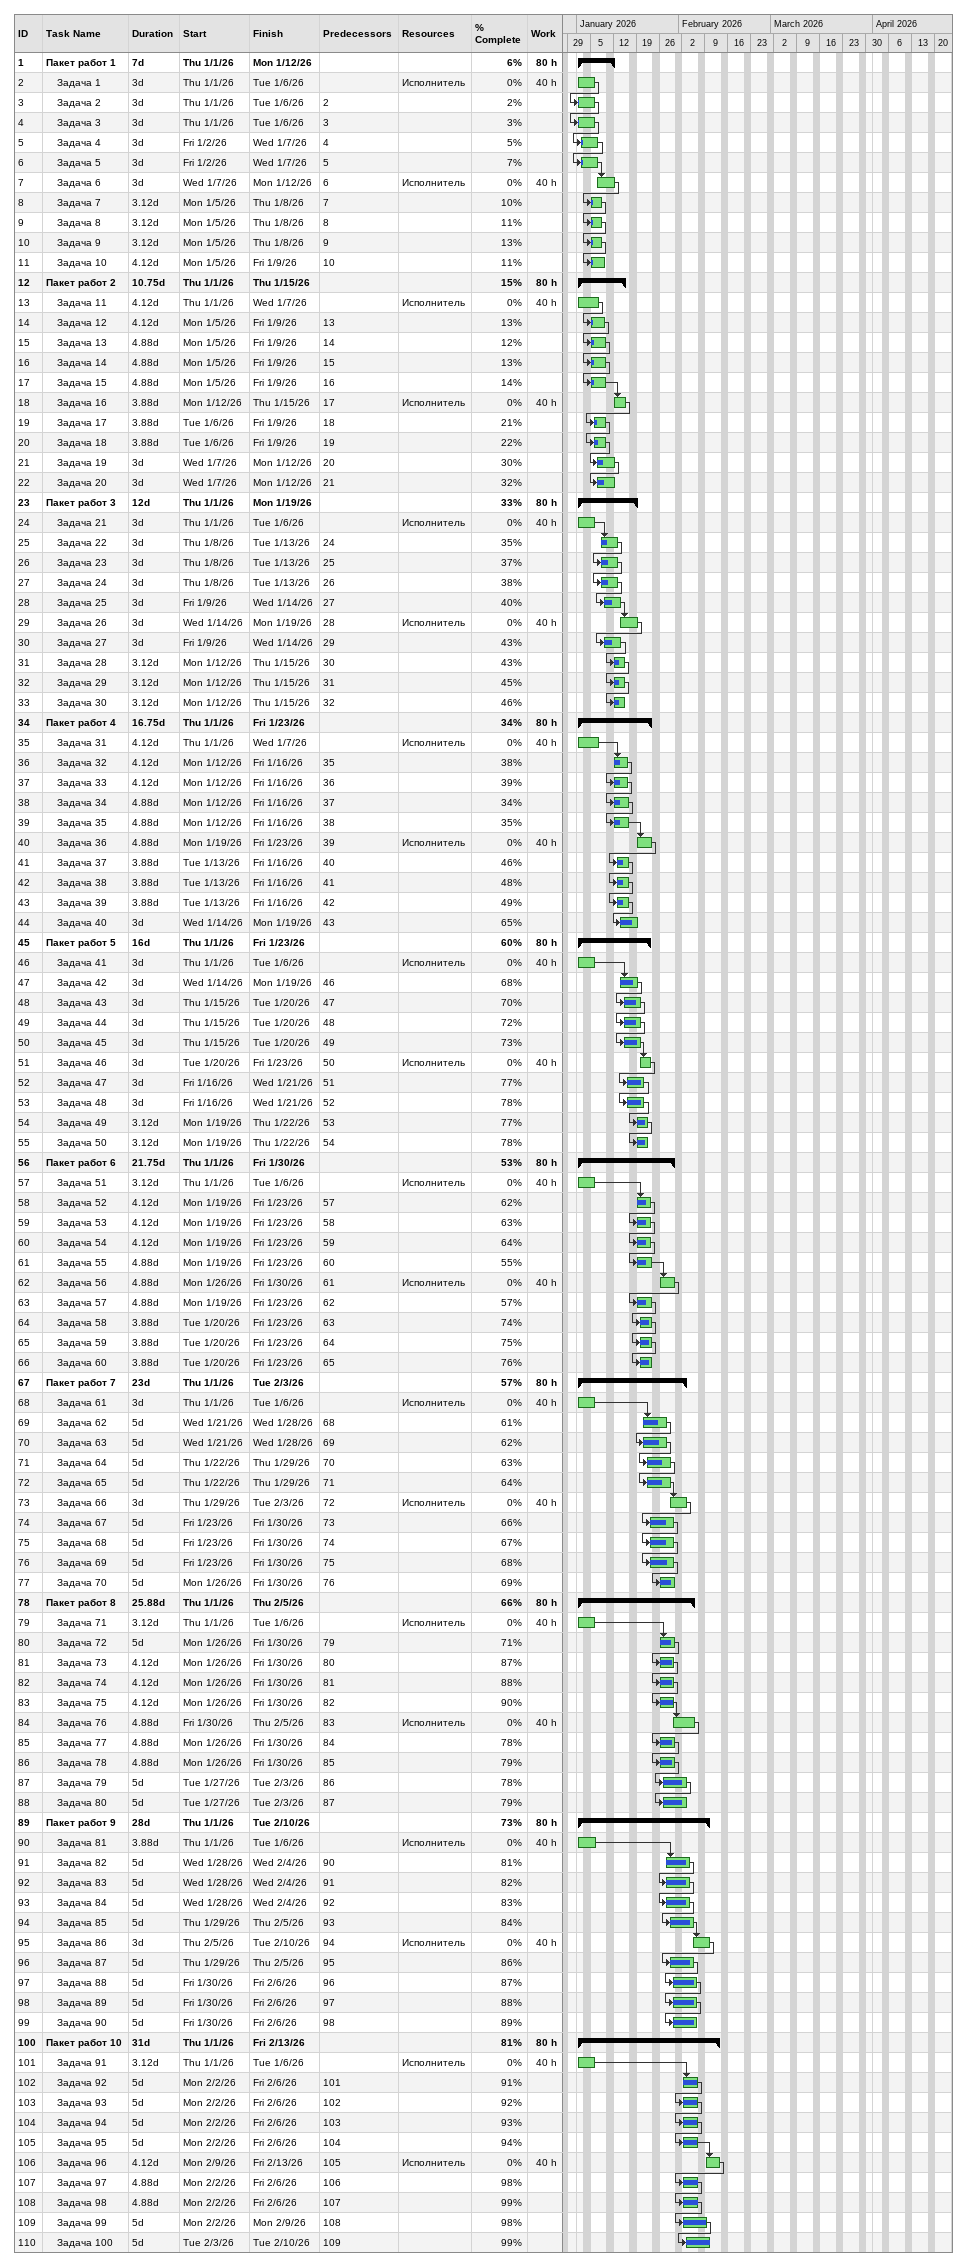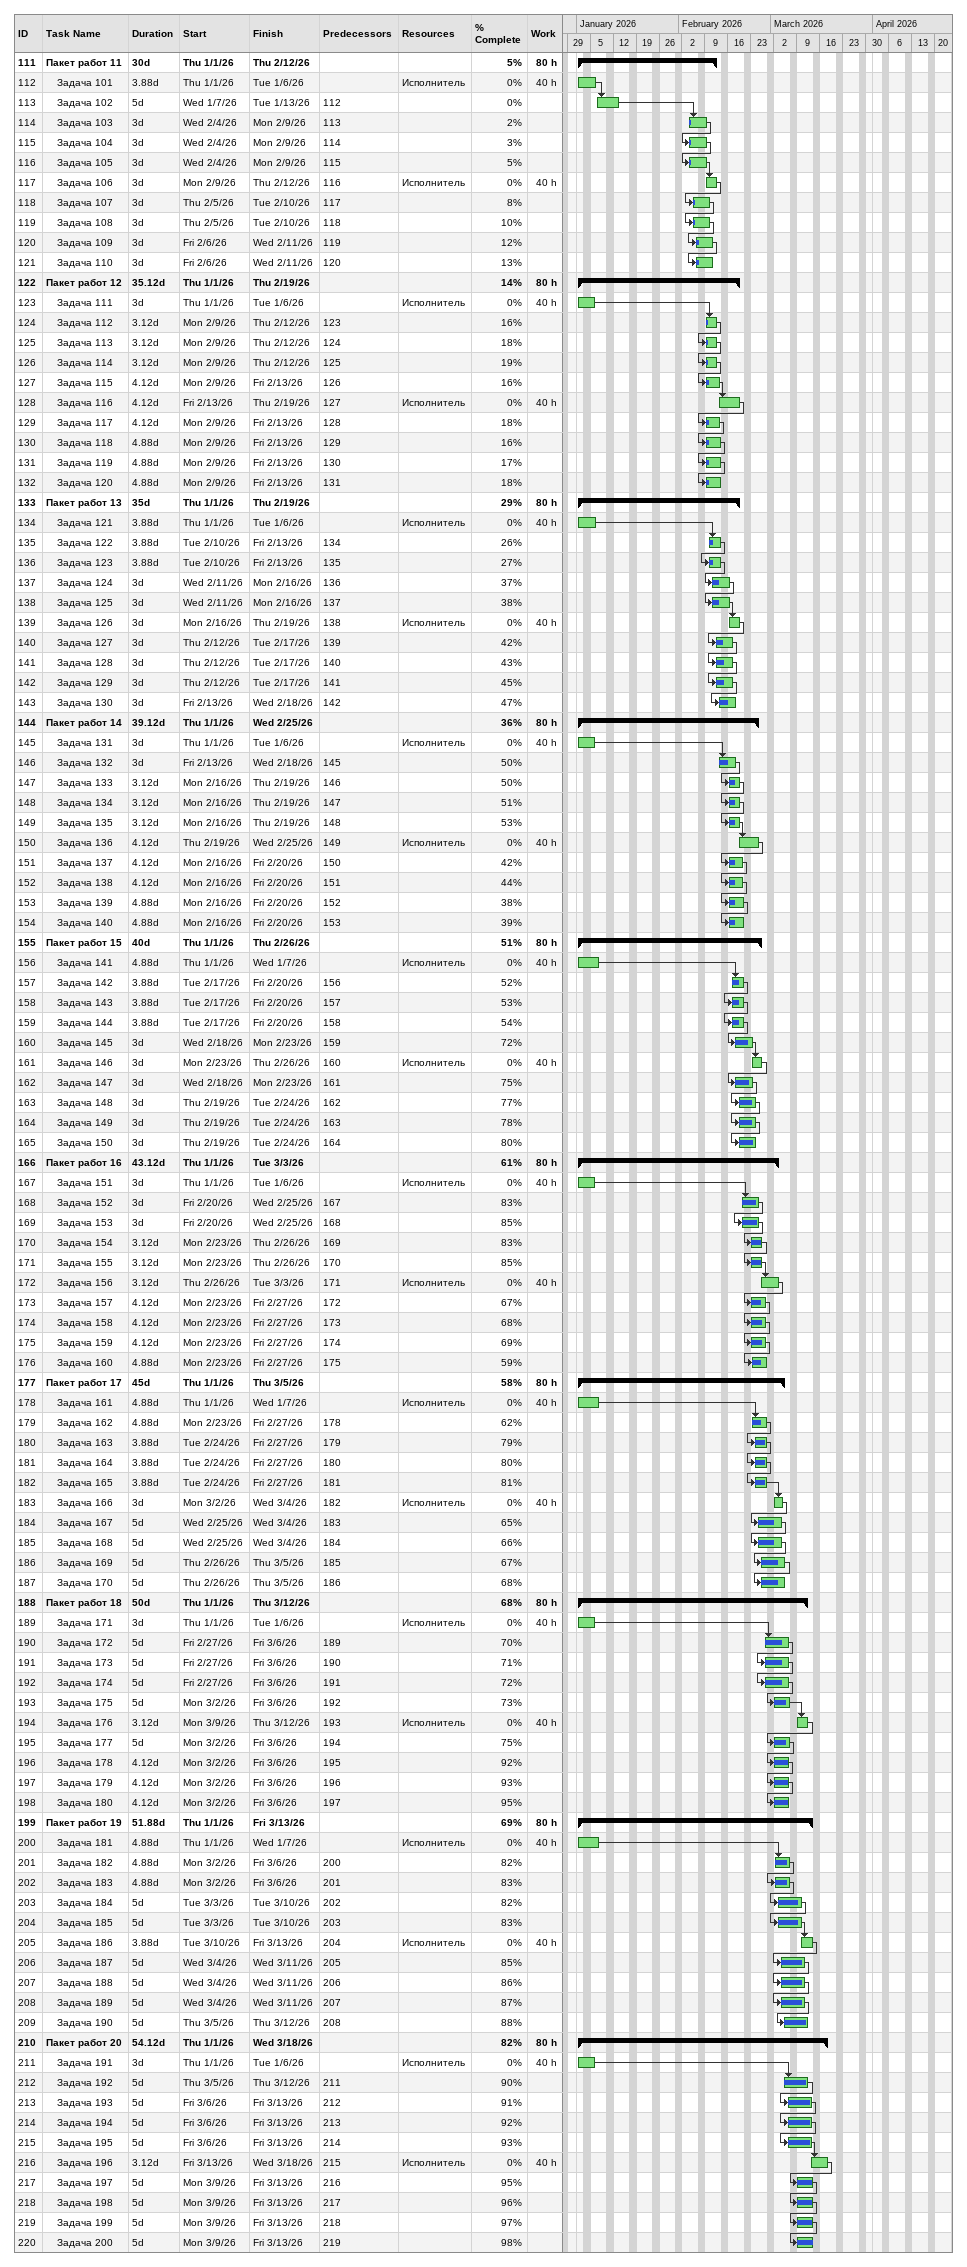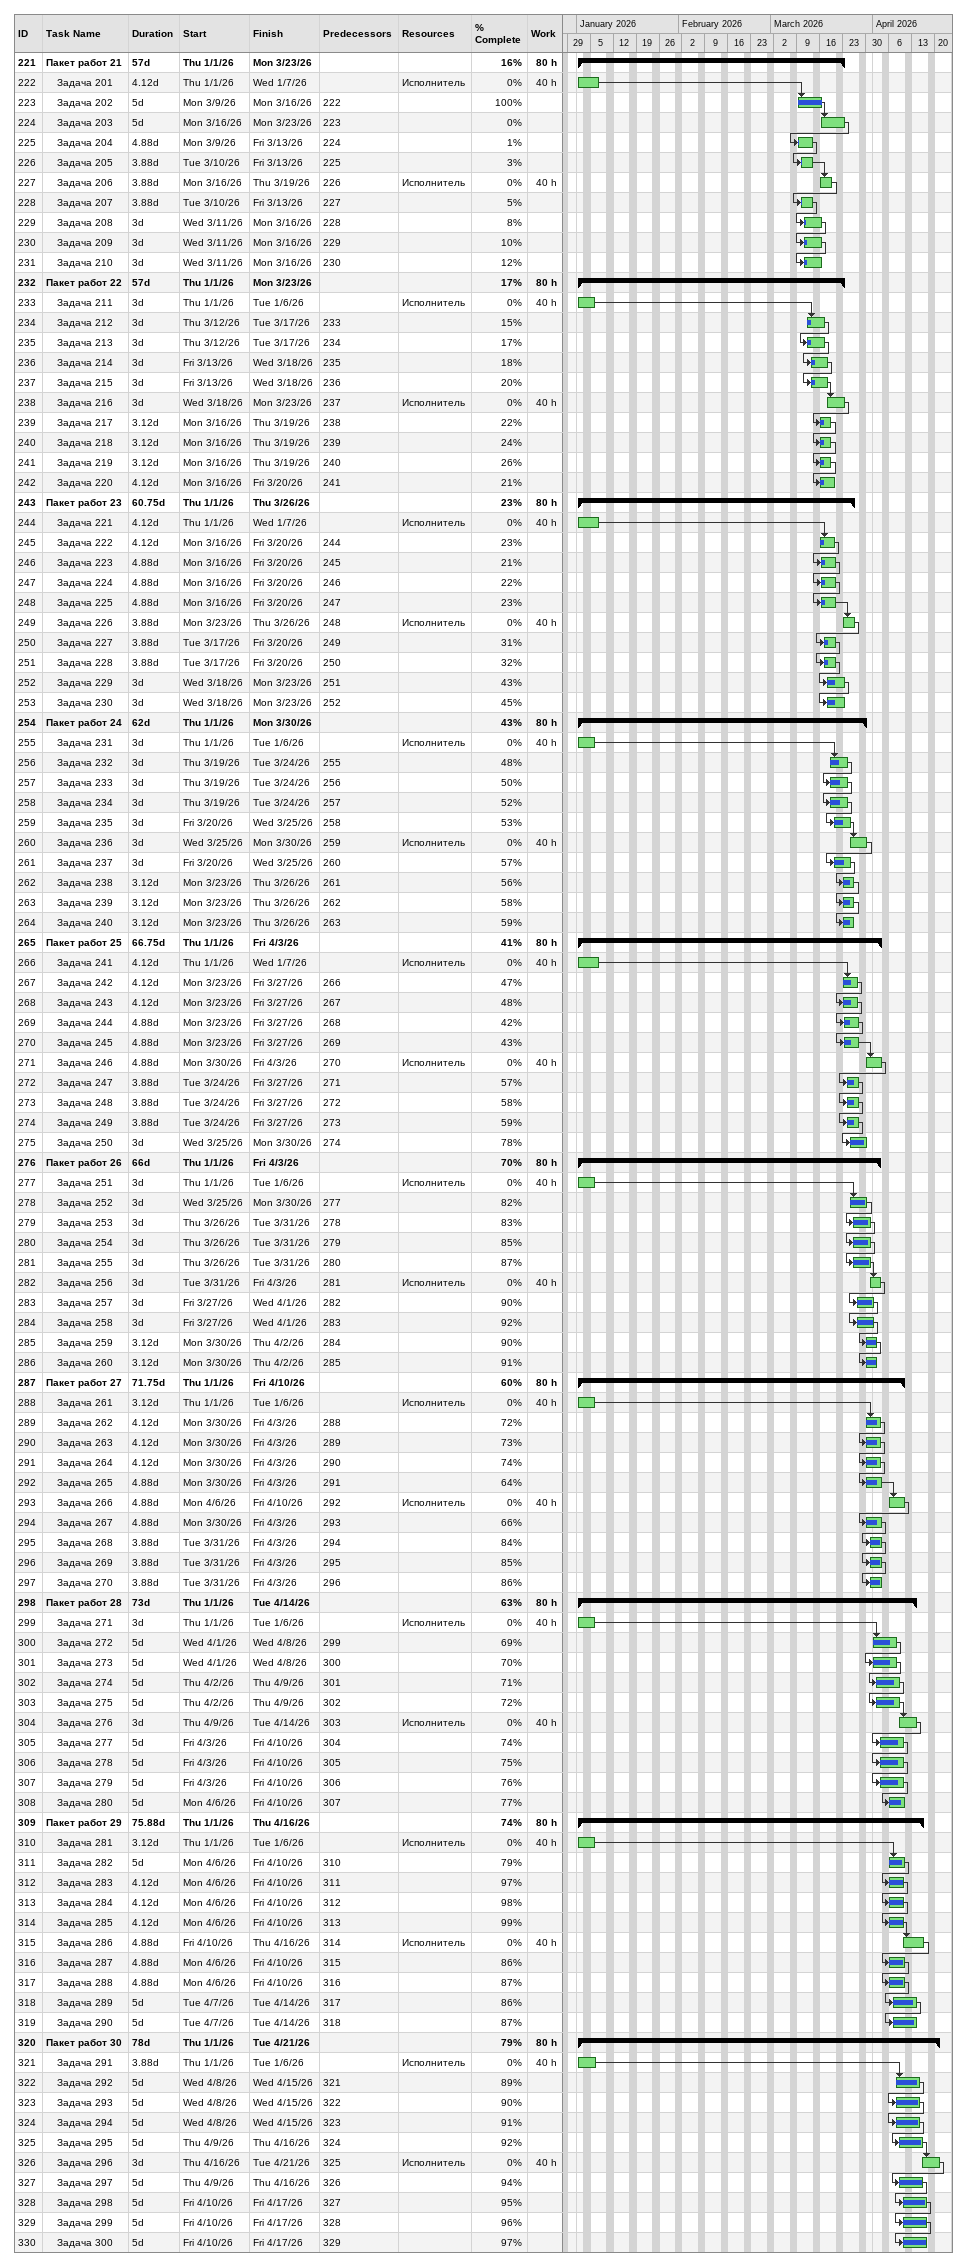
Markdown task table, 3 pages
| ID | Level | Task | Duration | Start | Finish | Predecessors | Resources | % complete | Work (h) |
|---|---|---|---|---|---|---|---|---|---|
| 1 | 1 | **Пакет работ 1** | 7d | 2026-01-01 | 2026-01-12 |  |  | 6 | 80 |
| 2 | 2 | Задача 1 | 3d | 2026-01-01 | 2026-01-06 |  | Исполнитель | 0 | 40 |
| 3 | 2 | Задача 2 | 3d | 2026-01-01 | 2026-01-06 | 2 |  | 2 |  |
| 4 | 2 | Задача 3 | 3d | 2026-01-01 | 2026-01-06 | 3 |  | 3 |  |
| 5 | 2 | Задача 4 | 3d | 2026-01-02 | 2026-01-07 | 4 |  | 5 |  |
| 6 | 2 | Задача 5 | 3d | 2026-01-02 | 2026-01-07 | 5 |  | 7 |  |
| 7 | 2 | Задача 6 | 3d | 2026-01-07 | 2026-01-12 | 6 | Исполнитель | 0 | 40 |
| 8 | 2 | Задача 7 | 3.12d | 2026-01-05 | 2026-01-08 | 7 |  | 10 |  |
| 9 | 2 | Задача 8 | 3.12d | 2026-01-05 | 2026-01-08 | 8 |  | 11 |  |
| 10 | 2 | Задача 9 | 3.12d | 2026-01-05 | 2026-01-08 | 9 |  | 13 |  |
| 11 | 2 | Задача 10 | 4.12d | 2026-01-05 | 2026-01-09 | 10 |  | 11 |  |
| 12 | 1 | **Пакет работ 2** | 10.75d | 2026-01-01 | 2026-01-15 |  |  | 15 | 80 |
| 13 | 2 | Задача 11 | 4.12d | 2026-01-01 | 2026-01-07 |  | Исполнитель | 0 | 40 |
| 14 | 2 | Задача 12 | 4.12d | 2026-01-05 | 2026-01-09 | 13 |  | 13 |  |
| 15 | 2 | Задача 13 | 4.88d | 2026-01-05 | 2026-01-09 | 14 |  | 12 |  |
| 16 | 2 | Задача 14 | 4.88d | 2026-01-05 | 2026-01-09 | 15 |  | 13 |  |
| 17 | 2 | Задача 15 | 4.88d | 2026-01-05 | 2026-01-09 | 16 |  | 14 |  |
| 18 | 2 | Задача 16 | 3.88d | 2026-01-12 | 2026-01-15 | 17 | Исполнитель | 0 | 40 |
| 19 | 2 | Задача 17 | 3.88d | 2026-01-06 | 2026-01-09 | 18 |  | 21 |  |
| 20 | 2 | Задача 18 | 3.88d | 2026-01-06 | 2026-01-09 | 19 |  | 22 |  |
| 21 | 2 | Задача 19 | 3d | 2026-01-07 | 2026-01-12 | 20 |  | 30 |  |
| 22 | 2 | Задача 20 | 3d | 2026-01-07 | 2026-01-12 | 21 |  | 32 |  |
| 23 | 1 | **Пакет работ 3** | 12d | 2026-01-01 | 2026-01-19 |  |  | 33 | 80 |
| 24 | 2 | Задача 21 | 3d | 2026-01-01 | 2026-01-06 |  | Исполнитель | 0 | 40 |
| 25 | 2 | Задача 22 | 3d | 2026-01-08 | 2026-01-13 | 24 |  | 35 |  |
| 26 | 2 | Задача 23 | 3d | 2026-01-08 | 2026-01-13 | 25 |  | 37 |  |
| 27 | 2 | Задача 24 | 3d | 2026-01-08 | 2026-01-13 | 26 |  | 38 |  |
| 28 | 2 | Задача 25 | 3d | 2026-01-09 | 2026-01-14 | 27 |  | 40 |  |
| 29 | 2 | Задача 26 | 3d | 2026-01-14 | 2026-01-19 | 28 | Исполнитель | 0 | 40 |
| 30 | 2 | Задача 27 | 3d | 2026-01-09 | 2026-01-14 | 29 |  | 43 |  |
| 31 | 2 | Задача 28 | 3.12d | 2026-01-12 | 2026-01-15 | 30 |  | 43 |  |
| 32 | 2 | Задача 29 | 3.12d | 2026-01-12 | 2026-01-15 | 31 |  | 45 |  |
| 33 | 2 | Задача 30 | 3.12d | 2026-01-12 | 2026-01-15 | 32 |  | 46 |  |
| 34 | 1 | **Пакет работ 4** | 16.75d | 2026-01-01 | 2026-01-23 |  |  | 34 | 80 |
| 35 | 2 | Задача 31 | 4.12d | 2026-01-01 | 2026-01-07 |  | Исполнитель | 0 | 40 |
| 36 | 2 | Задача 32 | 4.12d | 2026-01-12 | 2026-01-16 | 35 |  | 38 |  |
| 37 | 2 | Задача 33 | 4.12d | 2026-01-12 | 2026-01-16 | 36 |  | 39 |  |
| 38 | 2 | Задача 34 | 4.88d | 2026-01-12 | 2026-01-16 | 37 |  | 34 |  |
| 39 | 2 | Задача 35 | 4.88d | 2026-01-12 | 2026-01-16 | 38 |  | 35 |  |
| 40 | 2 | Задача 36 | 4.88d | 2026-01-19 | 2026-01-23 | 39 | Исполнитель | 0 | 40 |
| 41 | 2 | Задача 37 | 3.88d | 2026-01-13 | 2026-01-16 | 40 |  | 46 |  |
| 42 | 2 | Задача 38 | 3.88d | 2026-01-13 | 2026-01-16 | 41 |  | 48 |  |
| 43 | 2 | Задача 39 | 3.88d | 2026-01-13 | 2026-01-16 | 42 |  | 49 |  |
| 44 | 2 | Задача 40 | 3d | 2026-01-14 | 2026-01-19 | 43 |  | 65 |  |
| 45 | 1 | **Пакет работ 5** | 16d | 2026-01-01 | 2026-01-23 |  |  | 60 | 80 |
| 46 | 2 | Задача 41 | 3d | 2026-01-01 | 2026-01-06 |  | Исполнитель | 0 | 40 |
| 47 | 2 | Задача 42 | 3d | 2026-01-14 | 2026-01-19 | 46 |  | 68 |  |
| 48 | 2 | Задача 43 | 3d | 2026-01-15 | 2026-01-20 | 47 |  | 70 |  |
| 49 | 2 | Задача 44 | 3d | 2026-01-15 | 2026-01-20 | 48 |  | 72 |  |
| 50 | 2 | Задача 45 | 3d | 2026-01-15 | 2026-01-20 | 49 |  | 73 |  |
| 51 | 2 | Задача 46 | 3d | 2026-01-20 | 2026-01-23 | 50 | Исполнитель | 0 | 40 |
| 52 | 2 | Задача 47 | 3d | 2026-01-16 | 2026-01-21 | 51 |  | 77 |  |
| 53 | 2 | Задача 48 | 3d | 2026-01-16 | 2026-01-21 | 52 |  | 78 |  |
| 54 | 2 | Задача 49 | 3.12d | 2026-01-19 | 2026-01-22 | 53 |  | 77 |  |
| 55 | 2 | Задача 50 | 3.12d | 2026-01-19 | 2026-01-22 | 54 |  | 78 |  |
| 56 | 1 | **Пакет работ 6** | 21.75d | 2026-01-01 | 2026-01-30 |  |  | 53 | 80 |
| 57 | 2 | Задача 51 | 3.12d | 2026-01-01 | 2026-01-06 |  | Исполнитель | 0 | 40 |
| 58 | 2 | Задача 52 | 4.12d | 2026-01-19 | 2026-01-23 | 57 |  | 62 |  |
| 59 | 2 | Задача 53 | 4.12d | 2026-01-19 | 2026-01-23 | 58 |  | 63 |  |
| 60 | 2 | Задача 54 | 4.12d | 2026-01-19 | 2026-01-23 | 59 |  | 64 |  |
| 61 | 2 | Задача 55 | 4.88d | 2026-01-19 | 2026-01-23 | 60 |  | 55 |  |
| 62 | 2 | Задача 56 | 4.88d | 2026-01-26 | 2026-01-30 | 61 | Исполнитель | 0 | 40 |
| 63 | 2 | Задача 57 | 4.88d | 2026-01-19 | 2026-01-23 | 62 |  | 57 |  |
| 64 | 2 | Задача 58 | 3.88d | 2026-01-20 | 2026-01-23 | 63 |  | 74 |  |
| 65 | 2 | Задача 59 | 3.88d | 2026-01-20 | 2026-01-23 | 64 |  | 75 |  |
| 66 | 2 | Задача 60 | 3.88d | 2026-01-20 | 2026-01-23 | 65 |  | 76 |  |
| 67 | 1 | **Пакет работ 7** | 23d | 2026-01-01 | 2026-02-03 |  |  | 57 | 80 |
| 68 | 2 | Задача 61 | 3d | 2026-01-01 | 2026-01-06 |  | Исполнитель | 0 | 40 |
| 69 | 2 | Задача 62 | 5d | 2026-01-21 | 2026-01-28 | 68 |  | 61 |  |
| 70 | 2 | Задача 63 | 5d | 2026-01-21 | 2026-01-28 | 69 |  | 62 |  |
| 71 | 2 | Задача 64 | 5d | 2026-01-22 | 2026-01-29 | 70 |  | 63 |  |
| 72 | 2 | Задача 65 | 5d | 2026-01-22 | 2026-01-29 | 71 |  | 64 |  |
| 73 | 2 | Задача 66 | 3d | 2026-01-29 | 2026-02-03 | 72 | Исполнитель | 0 | 40 |
| 74 | 2 | Задача 67 | 5d | 2026-01-23 | 2026-01-30 | 73 |  | 66 |  |
| 75 | 2 | Задача 68 | 5d | 2026-01-23 | 2026-01-30 | 74 |  | 67 |  |
| 76 | 2 | Задача 69 | 5d | 2026-01-23 | 2026-01-30 | 75 |  | 68 |  |
| 77 | 2 | Задача 70 | 5d | 2026-01-26 | 2026-01-30 | 76 |  | 69 |  |
| 78 | 1 | **Пакет работ 8** | 25.88d | 2026-01-01 | 2026-02-05 |  |  | 66 | 80 |
| 79 | 2 | Задача 71 | 3.12d | 2026-01-01 | 2026-01-06 |  | Исполнитель | 0 | 40 |
| 80 | 2 | Задача 72 | 5d | 2026-01-26 | 2026-01-30 | 79 |  | 71 |  |
| 81 | 2 | Задача 73 | 4.12d | 2026-01-26 | 2026-01-30 | 80 |  | 87 |  |
| 82 | 2 | Задача 74 | 4.12d | 2026-01-26 | 2026-01-30 | 81 |  | 88 |  |
| 83 | 2 | Задача 75 | 4.12d | 2026-01-26 | 2026-01-30 | 82 |  | 90 |  |
| 84 | 2 | Задача 76 | 4.88d | 2026-01-30 | 2026-02-05 | 83 | Исполнитель | 0 | 40 |
| 85 | 2 | Задача 77 | 4.88d | 2026-01-26 | 2026-01-30 | 84 |  | 78 |  |
| 86 | 2 | Задача 78 | 4.88d | 2026-01-26 | 2026-01-30 | 85 |  | 79 |  |
| 87 | 2 | Задача 79 | 5d | 2026-01-27 | 2026-02-03 | 86 |  | 78 |  |
| 88 | 2 | Задача 80 | 5d | 2026-01-27 | 2026-02-03 | 87 |  | 79 |  |
| 89 | 1 | **Пакет работ 9** | 28d | 2026-01-01 | 2026-02-10 |  |  | 73 | 80 |
| 90 | 2 | Задача 81 | 3.88d | 2026-01-01 | 2026-01-06 |  | Исполнитель | 0 | 40 |
| 91 | 2 | Задача 82 | 5d | 2026-01-28 | 2026-02-04 | 90 |  | 81 |  |
| 92 | 2 | Задача 83 | 5d | 2026-01-28 | 2026-02-04 | 91 |  | 82 |  |
| 93 | 2 | Задача 84 | 5d | 2026-01-28 | 2026-02-04 | 92 |  | 83 |  |
| 94 | 2 | Задача 85 | 5d | 2026-01-29 | 2026-02-05 | 93 |  | 84 |  |
| 95 | 2 | Задача 86 | 3d | 2026-02-05 | 2026-02-10 | 94 | Исполнитель | 0 | 40 |
| 96 | 2 | Задача 87 | 5d | 2026-01-29 | 2026-02-05 | 95 |  | 86 |  |
| 97 | 2 | Задача 88 | 5d | 2026-01-30 | 2026-02-06 | 96 |  | 87 |  |
| 98 | 2 | Задача 89 | 5d | 2026-01-30 | 2026-02-06 | 97 |  | 88 |  |
| 99 | 2 | Задача 90 | 5d | 2026-01-30 | 2026-02-06 | 98 |  | 89 |  |
| 100 | 1 | **Пакет работ 10** | 31d | 2026-01-01 | 2026-02-13 |  |  | 81 | 80 |
| 101 | 2 | Задача 91 | 3.12d | 2026-01-01 | 2026-01-06 |  | Исполнитель | 0 | 40 |
| 102 | 2 | Задача 92 | 5d | 2026-02-02 | 2026-02-06 | 101 |  | 91 |  |
| 103 | 2 | Задача 93 | 5d | 2026-02-02 | 2026-02-06 | 102 |  | 92 |  |
| 104 | 2 | Задача 94 | 5d | 2026-02-02 | 2026-02-06 | 103 |  | 93 |  |
| 105 | 2 | Задача 95 | 5d | 2026-02-02 | 2026-02-06 | 104 |  | 94 |  |
| 106 | 2 | Задача 96 | 4.12d | 2026-02-09 | 2026-02-13 | 105 | Исполнитель | 0 | 40 |
| 107 | 2 | Задача 97 | 4.88d | 2026-02-02 | 2026-02-06 | 106 |  | 98 |  |
| 108 | 2 | Задача 98 | 4.88d | 2026-02-02 | 2026-02-06 | 107 |  | 99 |  |
| 109 | 2 | Задача 99 | 5d | 2026-02-02 | 2026-02-09 | 108 |  | 98 |  |
| 110 | 2 | Задача 100 | 5d | 2026-02-03 | 2026-02-10 | 109 |  | 99 |  |
| 111 | 1 | **Пакет работ 11** | 30d | 2026-01-01 | 2026-02-12 |  |  | 5 | 80 |
| 112 | 2 | Задача 101 | 3.88d | 2026-01-01 | 2026-01-06 |  | Исполнитель | 0 | 40 |
| 113 | 2 | Задача 102 | 5d | 2026-01-07 | 2026-01-13 | 112 |  | 0 |  |
| 114 | 2 | Задача 103 | 3d | 2026-02-04 | 2026-02-09 | 113 |  | 2 |  |
| 115 | 2 | Задача 104 | 3d | 2026-02-04 | 2026-02-09 | 114 |  | 3 |  |
| 116 | 2 | Задача 105 | 3d | 2026-02-04 | 2026-02-09 | 115 |  | 5 |  |
| 117 | 2 | Задача 106 | 3d | 2026-02-09 | 2026-02-12 | 116 | Исполнитель | 0 | 40 |
| 118 | 2 | Задача 107 | 3d | 2026-02-05 | 2026-02-10 | 117 |  | 8 |  |
| 119 | 2 | Задача 108 | 3d | 2026-02-05 | 2026-02-10 | 118 |  | 10 |  |
| 120 | 2 | Задача 109 | 3d | 2026-02-06 | 2026-02-11 | 119 |  | 12 |  |
| 121 | 2 | Задача 110 | 3d | 2026-02-06 | 2026-02-11 | 120 |  | 13 |  |
| 122 | 1 | **Пакет работ 12** | 35.12d | 2026-01-01 | 2026-02-19 |  |  | 14 | 80 |
| 123 | 2 | Задача 111 | 3d | 2026-01-01 | 2026-01-06 |  | Исполнитель | 0 | 40 |
| 124 | 2 | Задача 112 | 3.12d | 2026-02-09 | 2026-02-12 | 123 |  | 16 |  |
| 125 | 2 | Задача 113 | 3.12d | 2026-02-09 | 2026-02-12 | 124 |  | 18 |  |
| 126 | 2 | Задача 114 | 3.12d | 2026-02-09 | 2026-02-12 | 125 |  | 19 |  |
| 127 | 2 | Задача 115 | 4.12d | 2026-02-09 | 2026-02-13 | 126 |  | 16 |  |
| 128 | 2 | Задача 116 | 4.12d | 2026-02-13 | 2026-02-19 | 127 | Исполнитель | 0 | 40 |
| 129 | 2 | Задача 117 | 4.12d | 2026-02-09 | 2026-02-13 | 128 |  | 18 |  |
| 130 | 2 | Задача 118 | 4.88d | 2026-02-09 | 2026-02-13 | 129 |  | 16 |  |
| 131 | 2 | Задача 119 | 4.88d | 2026-02-09 | 2026-02-13 | 130 |  | 17 |  |
| 132 | 2 | Задача 120 | 4.88d | 2026-02-09 | 2026-02-13 | 131 |  | 18 |  |
| 133 | 1 | **Пакет работ 13** | 35d | 2026-01-01 | 2026-02-19 |  |  | 29 | 80 |
| 134 | 2 | Задача 121 | 3.88d | 2026-01-01 | 2026-01-06 |  | Исполнитель | 0 | 40 |
| 135 | 2 | Задача 122 | 3.88d | 2026-02-10 | 2026-02-13 | 134 |  | 26 |  |
| 136 | 2 | Задача 123 | 3.88d | 2026-02-10 | 2026-02-13 | 135 |  | 27 |  |
| 137 | 2 | Задача 124 | 3d | 2026-02-11 | 2026-02-16 | 136 |  | 37 |  |
| 138 | 2 | Задача 125 | 3d | 2026-02-11 | 2026-02-16 | 137 |  | 38 |  |
| 139 | 2 | Задача 126 | 3d | 2026-02-16 | 2026-02-19 | 138 | Исполнитель | 0 | 40 |
| 140 | 2 | Задача 127 | 3d | 2026-02-12 | 2026-02-17 | 139 |  | 42 |  |
| 141 | 2 | Задача 128 | 3d | 2026-02-12 | 2026-02-17 | 140 |  | 43 |  |
| 142 | 2 | Задача 129 | 3d | 2026-02-12 | 2026-02-17 | 141 |  | 45 |  |
| 143 | 2 | Задача 130 | 3d | 2026-02-13 | 2026-02-18 | 142 |  | 47 |  |
| 144 | 1 | **Пакет работ 14** | 39.12d | 2026-01-01 | 2026-02-25 |  |  | 36 | 80 |
| 145 | 2 | Задача 131 | 3d | 2026-01-01 | 2026-01-06 |  | Исполнитель | 0 | 40 |
| 146 | 2 | Задача 132 | 3d | 2026-02-13 | 2026-02-18 | 145 |  | 50 |  |
| 147 | 2 | Задача 133 | 3.12d | 2026-02-16 | 2026-02-19 | 146 |  | 50 |  |
| 148 | 2 | Задача 134 | 3.12d | 2026-02-16 | 2026-02-19 | 147 |  | 51 |  |
| 149 | 2 | Задача 135 | 3.12d | 2026-02-16 | 2026-02-19 | 148 |  | 53 |  |
| 150 | 2 | Задача 136 | 4.12d | 2026-02-19 | 2026-02-25 | 149 | Исполнитель | 0 | 40 |
| 151 | 2 | Задача 137 | 4.12d | 2026-02-16 | 2026-02-20 | 150 |  | 42 |  |
| 152 | 2 | Задача 138 | 4.12d | 2026-02-16 | 2026-02-20 | 151 |  | 44 |  |
| 153 | 2 | Задача 139 | 4.88d | 2026-02-16 | 2026-02-20 | 152 |  | 38 |  |
| 154 | 2 | Задача 140 | 4.88d | 2026-02-16 | 2026-02-20 | 153 |  | 39 |  |
| 155 | 1 | **Пакет работ 15** | 40d | 2026-01-01 | 2026-02-26 |  |  | 51 | 80 |
| 156 | 2 | Задача 141 | 4.88d | 2026-01-01 | 2026-01-07 |  | Исполнитель | 0 | 40 |
| 157 | 2 | Задача 142 | 3.88d | 2026-02-17 | 2026-02-20 | 156 |  | 52 |  |
| 158 | 2 | Задача 143 | 3.88d | 2026-02-17 | 2026-02-20 | 157 |  | 53 |  |
| 159 | 2 | Задача 144 | 3.88d | 2026-02-17 | 2026-02-20 | 158 |  | 54 |  |
| 160 | 2 | Задача 145 | 3d | 2026-02-18 | 2026-02-23 | 159 |  | 72 |  |
| 161 | 2 | Задача 146 | 3d | 2026-02-23 | 2026-02-26 | 160 | Исполнитель | 0 | 40 |
| 162 | 2 | Задача 147 | 3d | 2026-02-18 | 2026-02-23 | 161 |  | 75 |  |
| 163 | 2 | Задача 148 | 3d | 2026-02-19 | 2026-02-24 | 162 |  | 77 |  |
| 164 | 2 | Задача 149 | 3d | 2026-02-19 | 2026-02-24 | 163 |  | 78 |  |
| 165 | 2 | Задача 150 | 3d | 2026-02-19 | 2026-02-24 | 164 |  | 80 |  |
| 166 | 1 | **Пакет работ 16** | 43.12d | 2026-01-01 | 2026-03-03 |  |  | 61 | 80 |
| 167 | 2 | Задача 151 | 3d | 2026-01-01 | 2026-01-06 |  | Исполнитель | 0 | 40 |
| 168 | 2 | Задача 152 | 3d | 2026-02-20 | 2026-02-25 | 167 |  | 83 |  |
| 169 | 2 | Задача 153 | 3d | 2026-02-20 | 2026-02-25 | 168 |  | 85 |  |
| 170 | 2 | Задача 154 | 3.12d | 2026-02-23 | 2026-02-26 | 169 |  | 83 |  |
| 171 | 2 | Задача 155 | 3.12d | 2026-02-23 | 2026-02-26 | 170 |  | 85 |  |
| 172 | 2 | Задача 156 | 3.12d | 2026-02-26 | 2026-03-03 | 171 | Исполнитель | 0 | 40 |
| 173 | 2 | Задача 157 | 4.12d | 2026-02-23 | 2026-02-27 | 172 |  | 67 |  |
| 174 | 2 | Задача 158 | 4.12d | 2026-02-23 | 2026-02-27 | 173 |  | 68 |  |
| 175 | 2 | Задача 159 | 4.12d | 2026-02-23 | 2026-02-27 | 174 |  | 69 |  |
| 176 | 2 | Задача 160 | 4.88d | 2026-02-23 | 2026-02-27 | 175 |  | 59 |  |
| 177 | 1 | **Пакет работ 17** | 45d | 2026-01-01 | 2026-03-05 |  |  | 58 | 80 |
| 178 | 2 | Задача 161 | 4.88d | 2026-01-01 | 2026-01-07 |  | Исполнитель | 0 | 40 |
| 179 | 2 | Задача 162 | 4.88d | 2026-02-23 | 2026-02-27 | 178 |  | 62 |  |
| 180 | 2 | Задача 163 | 3.88d | 2026-02-24 | 2026-02-27 | 179 |  | 79 |  |
| 181 | 2 | Задача 164 | 3.88d | 2026-02-24 | 2026-02-27 | 180 |  | 80 |  |
| 182 | 2 | Задача 165 | 3.88d | 2026-02-24 | 2026-02-27 | 181 |  | 81 |  |
| 183 | 2 | Задача 166 | 3d | 2026-03-02 | 2026-03-04 | 182 | Исполнитель | 0 | 40 |
| 184 | 2 | Задача 167 | 5d | 2026-02-25 | 2026-03-04 | 183 |  | 65 |  |
| 185 | 2 | Задача 168 | 5d | 2026-02-25 | 2026-03-04 | 184 |  | 66 |  |
| 186 | 2 | Задача 169 | 5d | 2026-02-26 | 2026-03-05 | 185 |  | 67 |  |
| 187 | 2 | Задача 170 | 5d | 2026-02-26 | 2026-03-05 | 186 |  | 68 |  |
| 188 | 1 | **Пакет работ 18** | 50d | 2026-01-01 | 2026-03-12 |  |  | 68 | 80 |
| 189 | 2 | Задача 171 | 3d | 2026-01-01 | 2026-01-06 |  | Исполнитель | 0 | 40 |
| 190 | 2 | Задача 172 | 5d | 2026-02-27 | 2026-03-06 | 189 |  | 70 |  |
| 191 | 2 | Задача 173 | 5d | 2026-02-27 | 2026-03-06 | 190 |  | 71 |  |
| 192 | 2 | Задача 174 | 5d | 2026-02-27 | 2026-03-06 | 191 |  | 72 |  |
| 193 | 2 | Задача 175 | 5d | 2026-03-02 | 2026-03-06 | 192 |  | 73 |  |
| 194 | 2 | Задача 176 | 3.12d | 2026-03-09 | 2026-03-12 | 193 | Исполнитель | 0 | 40 |
| 195 | 2 | Задача 177 | 5d | 2026-03-02 | 2026-03-06 | 194 |  | 75 |  |
| 196 | 2 | Задача 178 | 4.12d | 2026-03-02 | 2026-03-06 | 195 |  | 92 |  |
| 197 | 2 | Задача 179 | 4.12d | 2026-03-02 | 2026-03-06 | 196 |  | 93 |  |
| 198 | 2 | Задача 180 | 4.12d | 2026-03-02 | 2026-03-06 | 197 |  | 95 |  |
| 199 | 1 | **Пакет работ 19** | 51.88d | 2026-01-01 | 2026-03-13 |  |  | 69 | 80 |
| 200 | 2 | Задача 181 | 4.88d | 2026-01-01 | 2026-01-07 |  | Исполнитель | 0 | 40 |
| 201 | 2 | Задача 182 | 4.88d | 2026-03-02 | 2026-03-06 | 200 |  | 82 |  |
| 202 | 2 | Задача 183 | 4.88d | 2026-03-02 | 2026-03-06 | 201 |  | 83 |  |
| 203 | 2 | Задача 184 | 5d | 2026-03-03 | 2026-03-10 | 202 |  | 82 |  |
| 204 | 2 | Задача 185 | 5d | 2026-03-03 | 2026-03-10 | 203 |  | 83 |  |
| 205 | 2 | Задача 186 | 3.88d | 2026-03-10 | 2026-03-13 | 204 | Исполнитель | 0 | 40 |
| 206 | 2 | Задача 187 | 5d | 2026-03-04 | 2026-03-11 | 205 |  | 85 |  |
| 207 | 2 | Задача 188 | 5d | 2026-03-04 | 2026-03-11 | 206 |  | 86 |  |
| 208 | 2 | Задача 189 | 5d | 2026-03-04 | 2026-03-11 | 207 |  | 87 |  |
| 209 | 2 | Задача 190 | 5d | 2026-03-05 | 2026-03-12 | 208 |  | 88 |  |
| 210 | 1 | **Пакет работ 20** | 54.12d | 2026-01-01 | 2026-03-18 |  |  | 82 | 80 |
| 211 | 2 | Задача 191 | 3d | 2026-01-01 | 2026-01-06 |  | Исполнитель | 0 | 40 |
| 212 | 2 | Задача 192 | 5d | 2026-03-05 | 2026-03-12 | 211 |  | 90 |  |
| 213 | 2 | Задача 193 | 5d | 2026-03-06 | 2026-03-13 | 212 |  | 91 |  |
| 214 | 2 | Задача 194 | 5d | 2026-03-06 | 2026-03-13 | 213 |  | 92 |  |
| 215 | 2 | Задача 195 | 5d | 2026-03-06 | 2026-03-13 | 214 |  | 93 |  |
| 216 | 2 | Задача 196 | 3.12d | 2026-03-13 | 2026-03-18 | 215 | Исполнитель | 0 | 40 |
| 217 | 2 | Задача 197 | 5d | 2026-03-09 | 2026-03-13 | 216 |  | 95 |  |
| 218 | 2 | Задача 198 | 5d | 2026-03-09 | 2026-03-13 | 217 |  | 96 |  |
| 219 | 2 | Задача 199 | 5d | 2026-03-09 | 2026-03-13 | 218 |  | 97 |  |
| 220 | 2 | Задача 200 | 5d | 2026-03-09 | 2026-03-13 | 219 |  | 98 |  |
| 221 | 1 | **Пакет работ 21** | 57d | 2026-01-01 | 2026-03-23 |  |  | 16 | 80 |
| 222 | 2 | Задача 201 | 4.12d | 2026-01-01 | 2026-01-07 |  | Исполнитель | 0 | 40 |
| 223 | 2 | Задача 202 | 5d | 2026-03-09 | 2026-03-16 | 222 |  | 100 |  |
| 224 | 2 | Задача 203 | 5d | 2026-03-16 | 2026-03-23 | 223 |  | 0 |  |
| 225 | 2 | Задача 204 | 4.88d | 2026-03-09 | 2026-03-13 | 224 |  | 1 |  |
| 226 | 2 | Задача 205 | 3.88d | 2026-03-10 | 2026-03-13 | 225 |  | 3 |  |
| 227 | 2 | Задача 206 | 3.88d | 2026-03-16 | 2026-03-19 | 226 | Исполнитель | 0 | 40 |
| 228 | 2 | Задача 207 | 3.88d | 2026-03-10 | 2026-03-13 | 227 |  | 5 |  |
| 229 | 2 | Задача 208 | 3d | 2026-03-11 | 2026-03-16 | 228 |  | 8 |  |
| 230 | 2 | Задача 209 | 3d | 2026-03-11 | 2026-03-16 | 229 |  | 10 |  |
| 231 | 2 | Задача 210 | 3d | 2026-03-11 | 2026-03-16 | 230 |  | 12 |  |
| 232 | 1 | **Пакет работ 22** | 57d | 2026-01-01 | 2026-03-23 |  |  | 17 | 80 |
| 233 | 2 | Задача 211 | 3d | 2026-01-01 | 2026-01-06 |  | Исполнитель | 0 | 40 |
| 234 | 2 | Задача 212 | 3d | 2026-03-12 | 2026-03-17 | 233 |  | 15 |  |
| 235 | 2 | Задача 213 | 3d | 2026-03-12 | 2026-03-17 | 234 |  | 17 |  |
| 236 | 2 | Задача 214 | 3d | 2026-03-13 | 2026-03-18 | 235 |  | 18 |  |
| 237 | 2 | Задача 215 | 3d | 2026-03-13 | 2026-03-18 | 236 |  | 20 |  |
| 238 | 2 | Задача 216 | 3d | 2026-03-18 | 2026-03-23 | 237 | Исполнитель | 0 | 40 |
| 239 | 2 | Задача 217 | 3.12d | 2026-03-16 | 2026-03-19 | 238 |  | 22 |  |
| 240 | 2 | Задача 218 | 3.12d | 2026-03-16 | 2026-03-19 | 239 |  | 24 |  |
| 241 | 2 | Задача 219 | 3.12d | 2026-03-16 | 2026-03-19 | 240 |  | 26 |  |
| 242 | 2 | Задача 220 | 4.12d | 2026-03-16 | 2026-03-20 | 241 |  | 21 |  |
| 243 | 1 | **Пакет работ 23** | 60.75d | 2026-01-01 | 2026-03-26 |  |  | 23 | 80 |
| 244 | 2 | Задача 221 | 4.12d | 2026-01-01 | 2026-01-07 |  | Исполнитель | 0 | 40 |
| 245 | 2 | Задача 222 | 4.12d | 2026-03-16 | 2026-03-20 | 244 |  | 23 |  |
| 246 | 2 | Задача 223 | 4.88d | 2026-03-16 | 2026-03-20 | 245 |  | 21 |  |
| 247 | 2 | Задача 224 | 4.88d | 2026-03-16 | 2026-03-20 | 246 |  | 22 |  |
| 248 | 2 | Задача 225 | 4.88d | 2026-03-16 | 2026-03-20 | 247 |  | 23 |  |
| 249 | 2 | Задача 226 | 3.88d | 2026-03-23 | 2026-03-26 | 248 | Исполнитель | 0 | 40 |
| 250 | 2 | Задача 227 | 3.88d | 2026-03-17 | 2026-03-20 | 249 |  | 31 |  |
| 251 | 2 | Задача 228 | 3.88d | 2026-03-17 | 2026-03-20 | 250 |  | 32 |  |
| 252 | 2 | Задача 229 | 3d | 2026-03-18 | 2026-03-23 | 251 |  | 43 |  |
| 253 | 2 | Задача 230 | 3d | 2026-03-18 | 2026-03-23 | 252 |  | 45 |  |
| 254 | 1 | **Пакет работ 24** | 62d | 2026-01-01 | 2026-03-30 |  |  | 43 | 80 |
| 255 | 2 | Задача 231 | 3d | 2026-01-01 | 2026-01-06 |  | Исполнитель | 0 | 40 |
| 256 | 2 | Задача 232 | 3d | 2026-03-19 | 2026-03-24 | 255 |  | 48 |  |
| 257 | 2 | Задача 233 | 3d | 2026-03-19 | 2026-03-24 | 256 |  | 50 |  |
| 258 | 2 | Задача 234 | 3d | 2026-03-19 | 2026-03-24 | 257 |  | 52 |  |
| 259 | 2 | Задача 235 | 3d | 2026-03-20 | 2026-03-25 | 258 |  | 53 |  |
| 260 | 2 | Задача 236 | 3d | 2026-03-25 | 2026-03-30 | 259 | Исполнитель | 0 | 40 |
| 261 | 2 | Задача 237 | 3d | 2026-03-20 | 2026-03-25 | 260 |  | 57 |  |
| 262 | 2 | Задача 238 | 3.12d | 2026-03-23 | 2026-03-26 | 261 |  | 56 |  |
| 263 | 2 | Задача 239 | 3.12d | 2026-03-23 | 2026-03-26 | 262 |  | 58 |  |
| 264 | 2 | Задача 240 | 3.12d | 2026-03-23 | 2026-03-26 | 263 |  | 59 |  |
| 265 | 1 | **Пакет работ 25** | 66.75d | 2026-01-01 | 2026-04-03 |  |  | 41 | 80 |
| 266 | 2 | Задача 241 | 4.12d | 2026-01-01 | 2026-01-07 |  | Исполнитель | 0 | 40 |
| 267 | 2 | Задача 242 | 4.12d | 2026-03-23 | 2026-03-27 | 266 |  | 47 |  |
| 268 | 2 | Задача 243 | 4.12d | 2026-03-23 | 2026-03-27 | 267 |  | 48 |  |
| 269 | 2 | Задача 244 | 4.88d | 2026-03-23 | 2026-03-27 | 268 |  | 42 |  |
| 270 | 2 | Задача 245 | 4.88d | 2026-03-23 | 2026-03-27 | 269 |  | 43 |  |
| 271 | 2 | Задача 246 | 4.88d | 2026-03-30 | 2026-04-03 | 270 | Исполнитель | 0 | 40 |
| 272 | 2 | Задача 247 | 3.88d | 2026-03-24 | 2026-03-27 | 271 |  | 57 |  |
| 273 | 2 | Задача 248 | 3.88d | 2026-03-24 | 2026-03-27 | 272 |  | 58 |  |
| 274 | 2 | Задача 249 | 3.88d | 2026-03-24 | 2026-03-27 | 273 |  | 59 |  |
| 275 | 2 | Задача 250 | 3d | 2026-03-25 | 2026-03-30 | 274 |  | 78 |  |
| 276 | 1 | **Пакет работ 26** | 66d | 2026-01-01 | 2026-04-03 |  |  | 70 | 80 |
| 277 | 2 | Задача 251 | 3d | 2026-01-01 | 2026-01-06 |  | Исполнитель | 0 | 40 |
| 278 | 2 | Задача 252 | 3d | 2026-03-25 | 2026-03-30 | 277 |  | 82 |  |
| 279 | 2 | Задача 253 | 3d | 2026-03-26 | 2026-03-31 | 278 |  | 83 |  |
| 280 | 2 | Задача 254 | 3d | 2026-03-26 | 2026-03-31 | 279 |  | 85 |  |
| 281 | 2 | Задача 255 | 3d | 2026-03-26 | 2026-03-31 | 280 |  | 87 |  |
| 282 | 2 | Задача 256 | 3d | 2026-03-31 | 2026-04-03 | 281 | Исполнитель | 0 | 40 |
| 283 | 2 | Задача 257 | 3d | 2026-03-27 | 2026-04-01 | 282 |  | 90 |  |
| 284 | 2 | Задача 258 | 3d | 2026-03-27 | 2026-04-01 | 283 |  | 92 |  |
| 285 | 2 | Задача 259 | 3.12d | 2026-03-30 | 2026-04-02 | 284 |  | 90 |  |
| 286 | 2 | Задача 260 | 3.12d | 2026-03-30 | 2026-04-02 | 285 |  | 91 |  |
| 287 | 1 | **Пакет работ 27** | 71.75d | 2026-01-01 | 2026-04-10 |  |  | 60 | 80 |
| 288 | 2 | Задача 261 | 3.12d | 2026-01-01 | 2026-01-06 |  | Исполнитель | 0 | 40 |
| 289 | 2 | Задача 262 | 4.12d | 2026-03-30 | 2026-04-03 | 288 |  | 72 |  |
| 290 | 2 | Задача 263 | 4.12d | 2026-03-30 | 2026-04-03 | 289 |  | 73 |  |
| 291 | 2 | Задача 264 | 4.12d | 2026-03-30 | 2026-04-03 | 290 |  | 74 |  |
| 292 | 2 | Задача 265 | 4.88d | 2026-03-30 | 2026-04-03 | 291 |  | 64 |  |
| 293 | 2 | Задача 266 | 4.88d | 2026-04-06 | 2026-04-10 | 292 | Исполнитель | 0 | 40 |
| 294 | 2 | Задача 267 | 4.88d | 2026-03-30 | 2026-04-03 | 293 |  | 66 |  |
| 295 | 2 | Задача 268 | 3.88d | 2026-03-31 | 2026-04-03 | 294 |  | 84 |  |
| 296 | 2 | Задача 269 | 3.88d | 2026-03-31 | 2026-04-03 | 295 |  | 85 |  |
| 297 | 2 | Задача 270 | 3.88d | 2026-03-31 | 2026-04-03 | 296 |  | 86 |  |
| 298 | 1 | **Пакет работ 28** | 73d | 2026-01-01 | 2026-04-14 |  |  | 63 | 80 |
| 299 | 2 | Задача 271 | 3d | 2026-01-01 | 2026-01-06 |  | Исполнитель | 0 | 40 |
| 300 | 2 | Задача 272 | 5d | 2026-04-01 | 2026-04-08 | 299 |  | 69 |  |
| 301 | 2 | Задача 273 | 5d | 2026-04-01 | 2026-04-08 | 300 |  | 70 |  |
| 302 | 2 | Задача 274 | 5d | 2026-04-02 | 2026-04-09 | 301 |  | 71 |  |
| 303 | 2 | Задача 275 | 5d | 2026-04-02 | 2026-04-09 | 302 |  | 72 |  |
| 304 | 2 | Задача 276 | 3d | 2026-04-09 | 2026-04-14 | 303 | Исполнитель | 0 | 40 |
| 305 | 2 | Задача 277 | 5d | 2026-04-03 | 2026-04-10 | 304 |  | 74 |  |
| 306 | 2 | Задача 278 | 5d | 2026-04-03 | 2026-04-10 | 305 |  | 75 |  |
| 307 | 2 | Задача 279 | 5d | 2026-04-03 | 2026-04-10 | 306 |  | 76 |  |
| 308 | 2 | Задача 280 | 5d | 2026-04-06 | 2026-04-10 | 307 |  | 77 |  |
| 309 | 1 | **Пакет работ 29** | 75.88d | 2026-01-01 | 2026-04-16 |  |  | 74 | 80 |
| 310 | 2 | Задача 281 | 3.12d | 2026-01-01 | 2026-01-06 |  | Исполнитель | 0 | 40 |
| 311 | 2 | Задача 282 | 5d | 2026-04-06 | 2026-04-10 | 310 |  | 79 |  |
| 312 | 2 | Задача 283 | 4.12d | 2026-04-06 | 2026-04-10 | 311 |  | 97 |  |
| 313 | 2 | Задача 284 | 4.12d | 2026-04-06 | 2026-04-10 | 312 |  | 98 |  |
| 314 | 2 | Задача 285 | 4.12d | 2026-04-06 | 2026-04-10 | 313 |  | 99 |  |
| 315 | 2 | Задача 286 | 4.88d | 2026-04-10 | 2026-04-16 | 314 | Исполнитель | 0 | 40 |
| 316 | 2 | Задача 287 | 4.88d | 2026-04-06 | 2026-04-10 | 315 |  | 86 |  |
| 317 | 2 | Задача 288 | 4.88d | 2026-04-06 | 2026-04-10 | 316 |  | 87 |  |
| 318 | 2 | Задача 289 | 5d | 2026-04-07 | 2026-04-14 | 317 |  | 86 |  |
| 319 | 2 | Задача 290 | 5d | 2026-04-07 | 2026-04-14 | 318 |  | 87 |  |
| 320 | 1 | **Пакет работ 30** | 78d | 2026-01-01 | 2026-04-21 |  |  | 79 | 80 |
| 321 | 2 | Задача 291 | 3.88d | 2026-01-01 | 2026-01-06 |  | Исполнитель | 0 | 40 |
| 322 | 2 | Задача 292 | 5d | 2026-04-08 | 2026-04-15 | 321 |  | 89 |  |
| 323 | 2 | Задача 293 | 5d | 2026-04-08 | 2026-04-15 | 322 |  | 90 |  |
| 324 | 2 | Задача 294 | 5d | 2026-04-08 | 2026-04-15 | 323 |  | 91 |  |
| 325 | 2 | Задача 295 | 5d | 2026-04-09 | 2026-04-16 | 324 |  | 92 |  |
| 326 | 2 | Задача 296 | 3d | 2026-04-16 | 2026-04-21 | 325 | Исполнитель | 0 | 40 |
| 327 | 2 | Задача 297 | 5d | 2026-04-09 | 2026-04-16 | 326 |  | 94 |  |
| 328 | 2 | Задача 298 | 5d | 2026-04-10 | 2026-04-17 | 327 |  | 95 |  |
| 329 | 2 | Задача 299 | 5d | 2026-04-10 | 2026-04-17 | 328 |  | 96 |  |
| 330 | 2 | Задача 300 | 5d | 2026-04-10 | 2026-04-17 | 329 |  | 97 |  |
